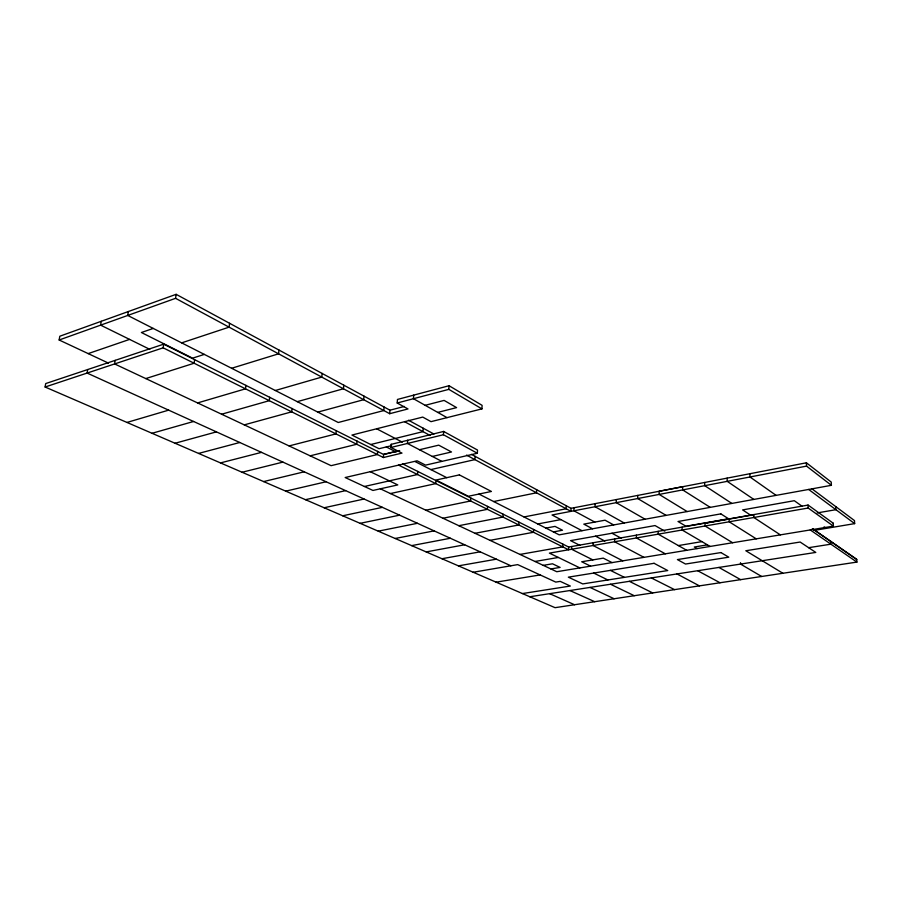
<?xml version="1.0" encoding="UTF-8"?>
<svg xmlns="http://www.w3.org/2000/svg" width="902" height="902" viewBox="0 0 902 902"><rect width="100%" height="100%" fill="white"/><g stroke="black" fill="none" stroke-linecap="round" stroke-linejoin="round"><path stroke-width="1.35" d="M637.714 495.423L637.703 498.535L666.127 515.392M636.395 535.145L636.395 537.964L665.326 553.828M614.634 538.968L614.612 541.764L643.949 557.346M616.292 499.573L616.258 502.662L645.088 519.214M593.11 542.745L593.065 545.507L622.808 560.841M595.094 503.666L595.049 506.732L624.263 523.013M571.665 546.499L571.609 549.25L592.885 559.894M573.976 507.747L573.92 510.791L594.813 522.089M402.619 463.853L568.655 547.029L568.598 549.769L398.628 465.105M471.498 454.382L571.011 508.322L570.955 511.355L466.537 455.104M562.859 544.131L562.792 546.883L519.969 554.426M566.242 505.74L566.163 508.784L523.983 516.947M533.578 529.451L533.488 532.281L490.012 540.343M536.6 489.651L536.498 492.796L493.665 501.535M518.898 522.1L518.797 524.964L475.016 533.296M503.057 514.174L502.944 517.072L458.836 525.697M487.531 506.394L487.396 509.326L442.983 518.244M475.083 456.311L474.914 459.614L430.863 469.592M370.271 471.701L397.782 484.915L372.943 490.451L345.184 477.53L417.107 460.809L425.564 465.128L477.35 453.255L477.508 450.042L443.637 431.438L391.164 444.359M391.603 445.656L379.032 448.711L351.938 435.057L422.745 417.085L431.009 421.651L481.939 408.888L482.108 405.348L449.049 385.729L397.466 399.451L397.207 403.002L407.986 408.944L389.698 413.702L175.574 298.325L59.149 339.998L59.814 336.22L176.138 294.323L389.957 410.196L404.322 406.441M470.765 497.994L470.618 500.971L425.879 510.205M477.35 453.255L443.434 434.741L443.637 431.438M481.939 408.888L448.835 389.36L449.049 385.729M435.97 480.563L435.79 483.619L390.419 493.552M417.716 471.419L417.513 474.52L364.431 486.482M423.218 428.224L423.004 431.641L370.722 444.517M407.659 440.21L407.433 443.468L441.856 461.396M413.68 395.132L413.443 398.707L447.031 417.637M399.552 450.662L383.632 454.473L163.69 344.158L45.709 383.564L45.1 387.014L163.161 347.822L383.406 457.528L401.988 453.097L390.938 447.46L391.175 444.235M383.406 457.528L383.643 454.349L399.563 450.538M389.698 413.702L389.957 410.196M377.645 451.338L377.397 454.529L331.09 465.669L114.61 363.934L115.174 360.36M384.105 407.027L383.835 410.545L338.239 422.497L127.734 315.452L128.343 311.528M364.002 396.136L363.709 399.699L317.82 412.113M357.023 441.01L356.752 444.258L310.153 455.826M343.775 385.165L343.448 388.773L297.277 401.661M336.266 430.615L335.961 433.896L289.08 445.926M322.115 373.428L321.766 377.092L275.324 390.498M292.045 408.459L291.696 411.842L244.262 424.865M278.966 350.044L278.56 353.821L231.611 368.275M269.664 397.252L269.292 400.68L221.61 414.221M245.908 385.346L245.491 388.83L197.583 402.923M229.57 323.277L229.074 327.155L181.652 342.861M194.595 359.65L194.11 363.235L145.774 378.581M175.574 298.325L176.138 294.323M163.161 347.822L163.69 344.158M101.261 321.292L100.629 325.148L149.788 349.345M87.708 369.538L87.122 373.067L510.893 565.791M153.25 328.429L141.4 332.511L192.566 358.162L204.326 354.396M88.193 353.607L129.572 339.4M126.979 422.44L168.663 410.139M152.043 433.287L193.58 421.482M175.067 443.254L216.446 431.878M198.575 453.424L239.785 442.487M397.207 403.002L448.835 389.36M425.169 405.325L444.111 400.409L456.581 407.614L437.741 412.406M220.483 462.906L261.501 452.364M242.086 472.253L282.912 462.106M390.938 447.46L443.434 434.741M263.632 481.578L304.245 471.802M419.464 449.726L438.722 445.16L451.496 451.981L432.351 456.446M285.742 491.139L326.118 481.758M305.485 499.685L345.635 490.632M324.145 507.758L364.081 499.02M342.704 515.786L382.403 507.352M360.123 523.329L399.586 515.166M378.231 531.165L417.457 523.295M395.144 538.483L434.11 530.872M571.011 508.322L806.399 462.794L831.227 482.074L831.396 485.31L559.195 534.852L478.962 494.059M831.396 485.31L806.546 466.12L552.047 514.986L581.993 530.703M411.65 545.62L450.369 538.257M537.784 523.961L560.841 519.608M545.902 528.098L555.023 526.396L562.487 530.229L553.4 531.909M426.184 551.911L464.677 544.774M441.946 558.733L480.191 551.821M458.408 565.858L496.382 559.184M568.655 547.029L808.045 505.075M705.026 523.284L753.779 514.726M833.256 523.194L833.403 526.125L808.181 508.029L549.408 553.118L579.896 567.91M817.223 512.9L835.917 509.698L835.748 506.597M534.976 561.472L558.372 557.459M473.178 572.251L517.703 564.618L555.767 582.094L560.232 581.373L570.335 586.041L522.438 593.561M543.241 565.362L552.498 563.795L560.097 567.414L550.874 568.948M678.349 545.575L701.914 541.617M813.796 530.455L854.656 523.622L854.487 520.589L811.777 488.692M707.405 544.842L694.314 547.018L697.054 548.596M833.403 526.125L556.782 571.721L380.328 488.805M496.1 582.173L540.14 574.924M808.643 547.683L830.911 544.177L830.765 541.347M529.801 596.752L815.78 552.419L800.142 542.034L745.819 550.75L782.88 573.266M812.409 528.628L856.742 559.353L856.9 562.093L555.057 607.677L45.1 387.014M549.656 593.674L574.54 604.735M569.895 590.539L594.7 601.69M59.149 339.998L108.499 363.123M590.009 587.416L614.138 598.759M610.519 584.248L634.253 595.715M593.708 573.063L607.903 579.975M590.596 566.14L581.7 561.766L603.269 558.146L612.052 562.611M629.337 581.328L652.698 592.93M610.361 570.368L624.421 577.37M651.312 577.923L674.561 589.626M386.315 446.941L396.181 451.958M415.01 461.531L446.749 477.665M579.997 545.428L570.56 540.625L655.044 525.562L664.819 531.165M376.641 428.788L402.337 442.149M595.557 536.171L604.859 541.065M592.535 528.786L583.797 524.13L605.039 520.195L613.676 524.941M676.996 573.943L699.411 585.872M697.686 570.729L720.01 582.76M611.984 533.24L621.196 538.212M404.558 421.708L430.141 435.486M408.482 420.242L433.93 434.031M718.917 567.437L740.643 579.648M686.704 550.299L658.201 534.164L658.189 531.323M710.133 546.443L682.104 530.004L682.081 527.129M761.649 576.479L740.542 564.088L740.508 562.69M732.627 542.733L705.071 526.001L705.026 523.216M687.177 511.558L659.159 494.42L659.148 491.252L682.645 486.708L682.667 489.91L710.224 507.364M756.237 538.844L729.211 521.796L729.143 519.056M780.343 534.863L753.858 517.5L753.779 514.546M731.826 503.429L704.721 485.671L704.676 482.469M750.802 515.29L742.617 509.912L794.301 500.7L802.126 506.281M753.835 499.426L727.215 481.352L727.136 478.128M810.255 529.936L856.9 562.093M824.09 526.858L826.288 528.369M812.42 528.741L856.753 559.522M776.115 495.367L749.979 476.978L749.878 473.73M833.256 523.239L808.045 505.019L808.181 508.029M808.654 489.448L854.656 523.622M806.399 462.794L806.546 466.12M459.366 474.892L435.993 480.044L468.352 496.269L491.41 491.455L459.366 474.892M720.845 513.869L678.022 521.514L685.994 526.249L728.568 518.774L720.845 513.869M654.074 563.31L568.339 577.156L582.748 583.921L667.739 570.56L654.074 563.31M720.923 552.565L677.413 559.59L685.52 564.043L728.771 557.177L720.923 552.565"/></g></svg>
